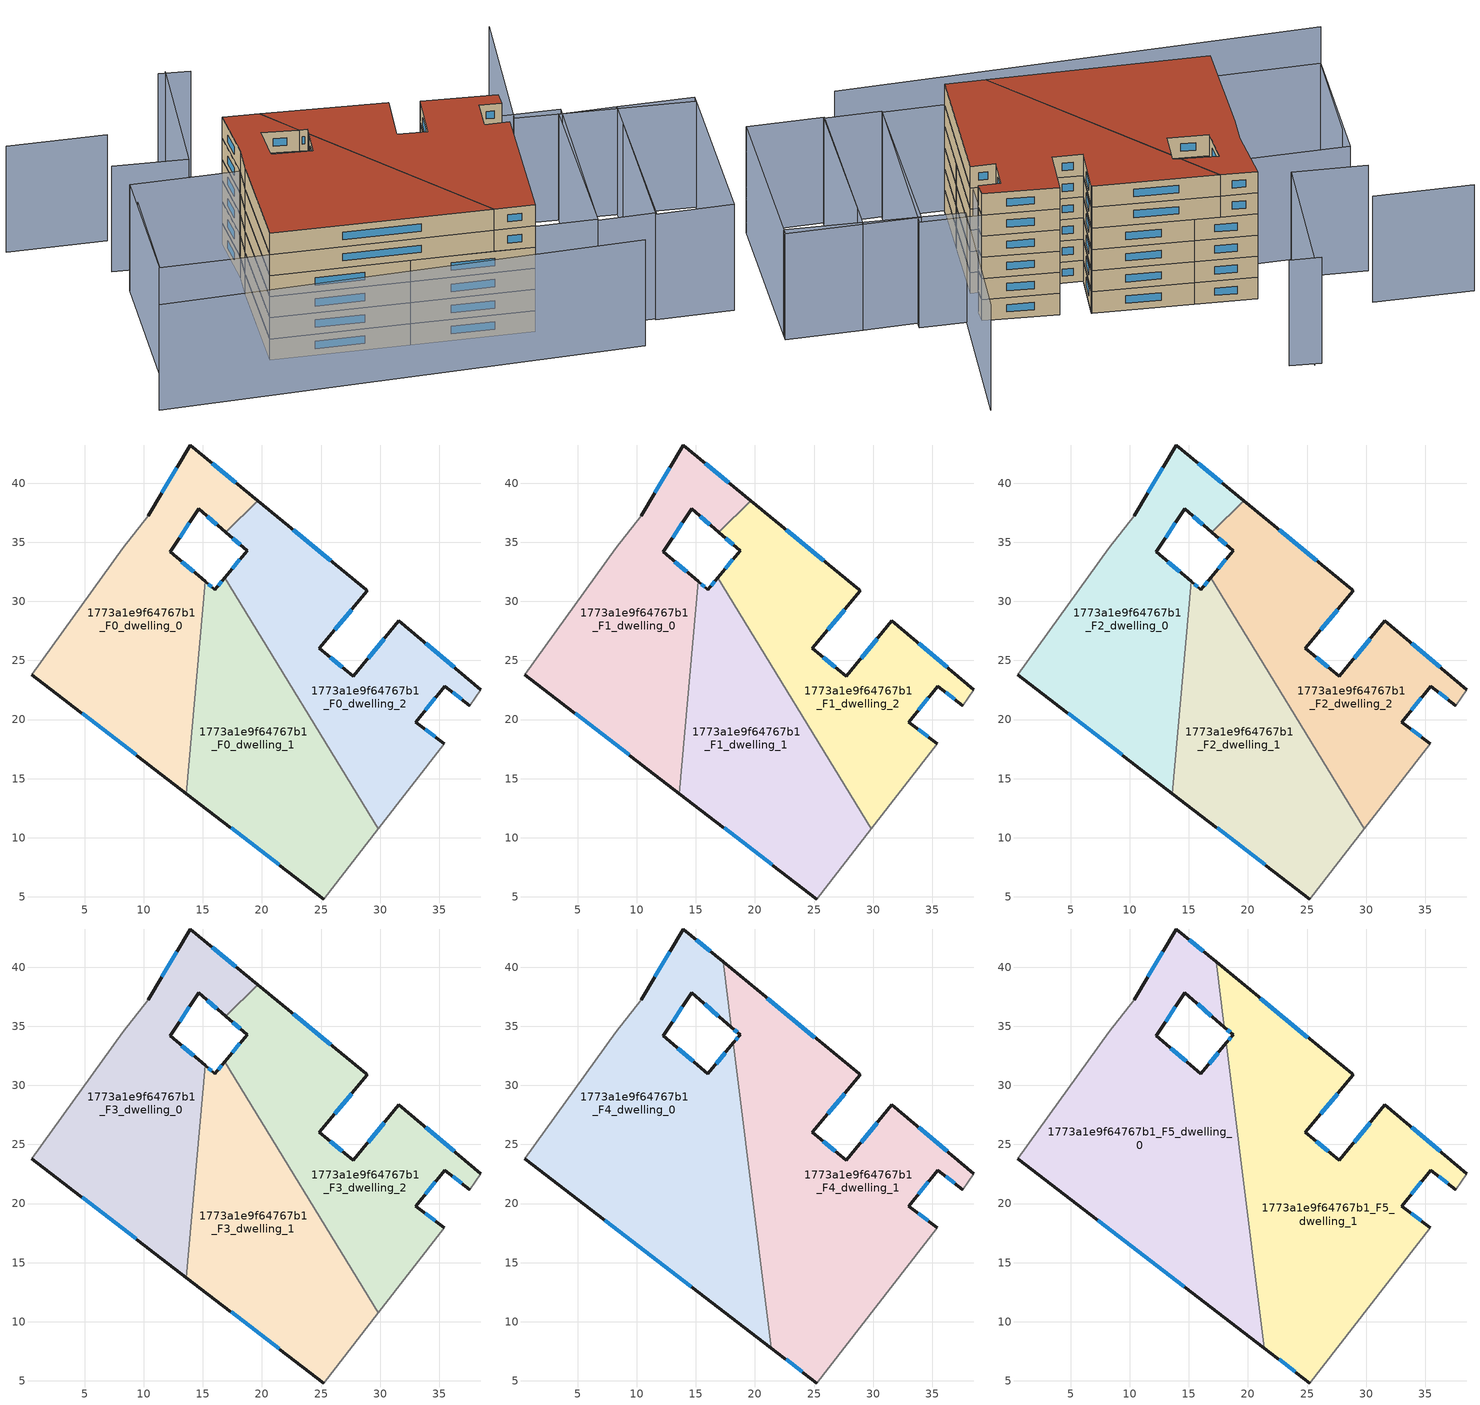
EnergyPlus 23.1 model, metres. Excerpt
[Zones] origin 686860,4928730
1773a1e9f64767b1_F0_dwelling_0
 floor ground (EU_floor_Construction): 19.65,38.52 16.94,35.85 14.64,37.84 12.25,34.18 15.19,31.69 13.62,13.74 0.52,23.79 8.21,34.49 10.38,37.25 13.94,43.23 z0
 wall outside (EU_wall_Construction): 19.65,38.52 13.94,43.23 10.38,37.25 / 15.19,31.69 12.25,34.18 14.64,37.84 16.94,35.85 / 0.52,23.79 13.62,13.74 z0:3
 wall adiabatic (EU_wall_Construction): 10.38,37.25 8.21,34.49 0.52,23.79 z0:3
 wall to 1773a1e9f64767b1_F0_dwelling_2 (EU_wall_Construction): 16.94,35.85 19.65,38.52 z0:3
 wall to 1773a1e9f64767b1_F0_dwelling_1 (EU_wall_Construction): 13.62,13.74 15.19,31.69 z0:3
 window (EU_Window_Construction): 12.78,41.28 11.54,39.19 / 17.79,40.05 15.8,41.7 / 15.39,37.19 16.19,36.49 / 13.03,35.37 13.86,36.65 / 14.23,32.5 13.21,33.37 / 4.78,20.52 9.36,17.01 z0.98:2.02
1773a1e9f64767b1_F0_dwelling_1
 floor ground (EU_floor_Construction): 16.86,32.01 29.85,10.78 25.24,4.82 13.62,13.74 15.19,31.69 16.02,31 z0
 wall outside (EU_wall_Construction): 16.86,32.01 16.02,31 15.19,31.69 / 13.62,13.74 25.24,4.82 z0:3
 wall adiabatic (EU_wall_Construction): 25.24,4.82 29.85,10.78 z0:3
 wall to 1773a1e9f64767b1_F0_dwelling_2 (EU_wall_Construction): 29.85,10.78 16.86,32.01 z0:3
 window (EU_Window_Construction): 15.75,31.22 15.46,31.47 / 16.59,31.68 16.29,31.33 / 17.4,10.84 21.46,7.72 z0.98:2.02
1773a1e9f64767b1_F0_dwelling_2
 floor ground (EU_floor_Construction): 28.9,30.9 24.87,26.02 27.72,23.68 31.59,28.38 38.52,22.52 37.58,21.18 35.46,22.84 33.02,19.79 35.43,17.97 29.85,10.78 16.86,32.01 18.74,34.29 16.94,35.85 19.65,38.52 28.82,30.97 z0
 wall outside (EU_wall_Construction): 38.52,22.52 31.59,28.38 27.72,23.68 24.87,26.02 28.9,30.9 28.82,30.97 19.65,38.52 / 35.43,17.97 33.02,19.79 35.46,22.84 37.58,21.18 / 16.94,35.85 18.74,34.29 16.86,32.01 z0:3
 wall adiabatic (EU_wall_Construction): 37.58,21.18 38.52,22.52 / 29.85,10.78 35.43,17.97 z0:3
 window (EU_Window_Construction): 26.18,27.6 27.59,29.31 / 26.79,24.44 25.79,25.26 / 30.33,26.85 28.98,25.21 / 36.26,24.42 33.84,26.47 / 36.15,22.3 36.89,21.72 / 33.81,20.78 34.66,21.85 / 34.64,18.56 33.8,19.2 / 18.13,33.55 17.47,32.75 / 17.52,35.34 18.15,34.79 / 25.84,33.42 22.63,36.06 z0.98:2.02
1773a1e9f64767b1_F1_dwelling_0
 floor to 1773a1e9f64767b1_F0_dwelling_0 (EU_floor_Construction): 19.65,38.52 16.94,35.85 14.64,37.84 12.25,34.18 15.19,31.69 13.62,13.74 0.52,23.79 8.21,34.49 10.38,37.25 13.94,43.23 z3
 wall outside (EU_wall_Construction): 19.65,38.52 13.94,43.23 10.38,37.25 / 15.19,31.69 12.25,34.18 14.64,37.84 16.94,35.85 / 0.52,23.79 13.62,13.74 z3:6
 wall adiabatic (EU_wall_Construction): 10.38,37.25 8.21,34.49 0.52,23.79 z3:6
 wall to 1773a1e9f64767b1_F1_dwelling_2 (EU_wall_Construction): 16.94,35.85 19.65,38.52 z3:6
 wall to 1773a1e9f64767b1_F1_dwelling_1 (EU_wall_Construction): 13.62,13.74 15.19,31.69 z3:6
 window (EU_Window_Construction): 12.78,41.28 11.54,39.19 / 17.79,40.05 15.8,41.7 / 15.39,37.19 16.19,36.49 / 13.03,35.37 13.86,36.65 / 14.23,32.5 13.21,33.37 / 4.78,20.52 9.36,17.01 z3.98:5.02
1773a1e9f64767b1_F1_dwelling_1
 floor to 1773a1e9f64767b1_F0_dwelling_1 (EU_floor_Construction): 16.86,32.01 29.85,10.78 25.24,4.82 13.62,13.74 15.19,31.69 16.02,31 z3
 wall outside (EU_wall_Construction): 16.86,32.01 16.02,31 15.19,31.69 / 13.62,13.74 25.24,4.82 z3:6
 wall adiabatic (EU_wall_Construction): 25.24,4.82 29.85,10.78 z3:6
 wall to 1773a1e9f64767b1_F1_dwelling_2 (EU_wall_Construction): 29.85,10.78 16.86,32.01 z3:6
 window (EU_Window_Construction): 15.75,31.22 15.46,31.47 / 16.59,31.68 16.29,31.33 / 17.4,10.84 21.46,7.72 z3.98:5.02
1773a1e9f64767b1_F1_dwelling_2
 floor to 1773a1e9f64767b1_F0_dwelling_2 (EU_floor_Construction): 28.9,30.9 24.87,26.02 27.72,23.68 31.59,28.38 38.52,22.52 37.58,21.18 35.46,22.84 33.02,19.79 35.43,17.97 29.85,10.78 16.86,32.01 18.74,34.29 16.94,35.85 19.65,38.52 28.82,30.97 z3
 wall outside (EU_wall_Construction): 38.52,22.52 31.59,28.38 27.72,23.68 24.87,26.02 28.9,30.9 28.82,30.97 19.65,38.52 / 35.43,17.97 33.02,19.79 35.46,22.84 37.58,21.18 / 16.94,35.85 18.74,34.29 16.86,32.01 z3:6
 wall adiabatic (EU_wall_Construction): 37.58,21.18 38.52,22.52 / 29.85,10.78 35.43,17.97 z3:6
 window (EU_Window_Construction): 26.18,27.6 27.59,29.31 / 26.79,24.44 25.79,25.26 / 30.33,26.85 28.98,25.21 / 36.26,24.42 33.84,26.47 / 36.15,22.3 36.89,21.72 / 33.81,20.78 34.66,21.85 / 34.64,18.56 33.8,19.2 / 18.13,33.55 17.47,32.75 / 17.52,35.34 18.15,34.79 / 25.84,33.42 22.63,36.06 z3.98:5.02
1773a1e9f64767b1_F2_dwelling_0
 floor to 1773a1e9f64767b1_F1_dwelling_0 (EU_floor_Construction): 19.65,38.52 16.94,35.85 14.64,37.84 12.25,34.18 15.19,31.69 13.62,13.74 0.52,23.79 8.21,34.49 10.38,37.25 13.94,43.23 z6
 wall outside (EU_wall_Construction): 19.65,38.52 13.94,43.23 10.38,37.25 / 15.19,31.69 12.25,34.18 14.64,37.84 16.94,35.85 / 0.52,23.79 13.62,13.74 z6:9
 wall adiabatic (EU_wall_Construction): 10.38,37.25 8.21,34.49 0.52,23.79 z6:9
 wall to 1773a1e9f64767b1_F2_dwelling_2 (EU_wall_Construction): 16.94,35.85 19.65,38.52 z6:9
 wall to 1773a1e9f64767b1_F2_dwelling_1 (EU_wall_Construction): 13.62,13.74 15.19,31.69 z6:9
 window (EU_Window_Construction): 12.78,41.28 11.54,39.19 / 17.79,40.05 15.8,41.7 / 15.39,37.19 16.19,36.49 / 13.03,35.37 13.86,36.65 / 14.23,32.5 13.21,33.37 / 4.78,20.52 9.36,17.01 z6.98:8.02
1773a1e9f64767b1_F2_dwelling_1
 floor to 1773a1e9f64767b1_F1_dwelling_1 (EU_floor_Construction): 16.86,32.01 29.85,10.78 25.24,4.82 13.62,13.74 15.19,31.69 16.02,31 z6
 wall outside (EU_wall_Construction): 16.86,32.01 16.02,31 15.19,31.69 / 13.62,13.74 25.24,4.82 z6:9
 wall adiabatic (EU_wall_Construction): 25.24,4.82 29.85,10.78 z6:9
 wall to 1773a1e9f64767b1_F2_dwelling_2 (EU_wall_Construction): 29.85,10.78 16.86,32.01 z6:9
 window (EU_Window_Construction): 15.75,31.22 15.46,31.47 / 16.59,31.68 16.29,31.33 / 17.4,10.84 21.46,7.72 z6.98:8.02
1773a1e9f64767b1_F2_dwelling_2
 floor to 1773a1e9f64767b1_F1_dwelling_2 (EU_floor_Construction): 28.9,30.9 24.87,26.02 27.72,23.68 31.59,28.38 38.52,22.52 37.58,21.18 35.46,22.84 33.02,19.79 35.43,17.97 29.85,10.78 16.86,32.01 18.74,34.29 16.94,35.85 19.65,38.52 28.82,30.97 z6
 wall outside (EU_wall_Construction): 38.52,22.52 31.59,28.38 27.72,23.68 24.87,26.02 28.9,30.9 28.82,30.97 19.65,38.52 / 35.43,17.97 33.02,19.79 35.46,22.84 37.58,21.18 / 16.94,35.85 18.74,34.29 16.86,32.01 z6:9
 wall adiabatic (EU_wall_Construction): 37.58,21.18 38.52,22.52 / 29.85,10.78 35.43,17.97 z6:9
 window (EU_Window_Construction): 26.18,27.6 27.59,29.31 / 26.79,24.44 25.79,25.26 / 30.33,26.85 28.98,25.21 / 36.26,24.42 33.84,26.47 / 36.15,22.3 36.89,21.72 / 33.81,20.78 34.66,21.85 / 34.64,18.56 33.8,19.2 / 18.13,33.55 17.47,32.75 / 17.52,35.34 18.15,34.79 / 25.84,33.42 22.63,36.06 z6.98:8.02
1773a1e9f64767b1_F3_dwelling_0
 floor to 1773a1e9f64767b1_F2_dwelling_0 (EU_floor_Construction): 19.65,38.52 16.94,35.85 14.64,37.84 12.25,34.18 15.19,31.69 13.62,13.74 0.52,23.79 8.21,34.49 10.38,37.25 13.94,43.23 z9
 wall outside (EU_wall_Construction): 19.65,38.52 13.94,43.23 10.38,37.25 / 15.19,31.69 12.25,34.18 14.64,37.84 16.94,35.85 / 0.52,23.79 13.62,13.74 z9:12
 wall adiabatic (EU_wall_Construction): 10.38,37.25 8.21,34.49 0.52,23.79 z9:12
 wall to 1773a1e9f64767b1_F3_dwelling_2 (EU_wall_Construction): 16.94,35.85 19.65,38.52 z9:12
 wall to 1773a1e9f64767b1_F3_dwelling_1 (EU_wall_Construction): 13.62,13.74 15.19,31.69 z9:12
 window (EU_Window_Construction): 12.78,41.28 11.54,39.19 / 17.79,40.05 15.8,41.7 / 15.39,37.19 16.19,36.49 / 13.03,35.37 13.86,36.65 / 14.23,32.5 13.21,33.37 / 4.78,20.52 9.36,17.01 z9.98:11.02
1773a1e9f64767b1_F3_dwelling_1
 floor to 1773a1e9f64767b1_F2_dwelling_1 (EU_floor_Construction): 16.86,32.01 29.85,10.78 25.24,4.82 13.62,13.74 15.19,31.69 16.02,31 z9
 wall outside (EU_wall_Construction): 16.86,32.01 16.02,31 15.19,31.69 / 13.62,13.74 25.24,4.82 z9:12
 wall adiabatic (EU_wall_Construction): 25.24,4.82 29.85,10.78 z9:12
 wall to 1773a1e9f64767b1_F3_dwelling_2 (EU_wall_Construction): 29.85,10.78 16.86,32.01 z9:12
 window (EU_Window_Construction): 15.75,31.22 15.46,31.47 / 16.59,31.68 16.29,31.33 / 17.4,10.84 21.46,7.72 z9.98:11.02
1773a1e9f64767b1_F3_dwelling_2
 floor to 1773a1e9f64767b1_F2_dwelling_2 (EU_floor_Construction): 28.9,30.9 24.87,26.02 27.72,23.68 31.59,28.38 38.52,22.52 37.58,21.18 35.46,22.84 33.02,19.79 35.43,17.97 29.85,10.78 16.86,32.01 18.74,34.29 16.94,35.85 19.65,38.52 28.82,30.97 z9
 wall outside (EU_wall_Construction): 38.52,22.52 31.59,28.38 27.72,23.68 24.87,26.02 28.9,30.9 28.82,30.97 19.65,38.52 / 35.43,17.97 33.02,19.79 35.46,22.84 37.58,21.18 / 16.94,35.85 18.74,34.29 16.86,32.01 z9:12
 wall adiabatic (EU_wall_Construction): 37.58,21.18 38.52,22.52 / 29.85,10.78 35.43,17.97 z9:12
 window (EU_Window_Construction): 26.18,27.6 27.59,29.31 / 26.79,24.44 25.79,25.26 / 30.33,26.85 28.98,25.21 / 36.26,24.42 33.84,26.47 / 36.15,22.3 36.89,21.72 / 33.81,20.78 34.66,21.85 / 34.64,18.56 33.8,19.2 / 18.13,33.55 17.47,32.75 / 17.52,35.34 18.15,34.79 / 25.84,33.42 22.63,36.06 z9.98:11.02
1773a1e9f64767b1_F4_dwelling_0
 floor to 1773a1e9f64767b1_F3_dwelling_0 (EU_floor_Construction): 17.32,40.44 17.79,36.69 16.94,35.85 14.64,37.84 12.25,34.18 15.19,31.69 13.62,13.74 0.52,23.79 8.21,34.49 10.38,37.25 13.94,43.23 z12
 floor to 1773a1e9f64767b1_F3_dwelling_2 (EU_floor_Construction): 17.79,36.69 18.01,34.92 16.94,35.85 z12; 18.17,33.6 18.76,28.91 16.86,32.01 z12
 floor to 1773a1e9f64767b1_F3_dwelling_1 (EU_floor_Construction): 18.76,28.91 21.39,7.77 13.62,13.74 15.19,31.69 16.02,31 16.86,32.01 z12
 wall outside (EU_wall_Construction): 17.32,40.44 13.94,43.23 10.38,37.25 / 18.17,33.61 16.02,31 12.25,34.18 14.64,37.84 18.01,34.92 / 0.52,23.79 21.39,7.77 z12:15
 wall adiabatic (EU_wall_Construction): 10.38,37.25 8.21,34.49 0.52,23.79 z12:15
 wall to 1773a1e9f64767b1_F4_dwelling_1 (EU_wall_Construction): 21.39,7.77 18.17,33.61 / 18.01,34.92 17.32,40.44 z12:15
 window (EU_Window_Construction): 12.78,41.28 11.54,39.19 / 16.22,41.35 15.04,42.32 / 15.73,36.89 16.91,35.87 / 13.03,35.37 13.86,36.65 / 14.79,32.03 13.47,33.14 / 17.47,32.76 16.72,31.85 / 7.31,18.58 14.6,12.98 z12.98:14.02
1773a1e9f64767b1_F4_dwelling_1
 floor to 1773a1e9f64767b1_F3_dwelling_0 (EU_floor_Construction): 19.65,38.52 17.79,36.69 17.32,40.44 z12
 floor to 1773a1e9f64767b1_F3_dwelling_2 (EU_floor_Construction): 19.65,38.52 18.01,34.92 17.79,36.69 z12; 28.9,30.9 24.87,26.02 27.72,23.68 31.59,28.38 38.52,22.52 37.58,21.18 35.46,22.84 33.02,19.79 35.43,17.97 29.85,10.78 18.76,28.91 18.17,33.6 18.74,34.29 18.01,34.92 19.65,38.52 28.82,30.97 z12
 floor to 1773a1e9f64767b1_F3_dwelling_1 (EU_floor_Construction): 18.76,28.91 29.85,10.78 25.24,4.82 21.39,7.77 z12
 wall outside (EU_wall_Construction): 18.01,34.92 18.74,34.29 18.17,33.61 / 38.52,22.52 31.59,28.38 27.72,23.68 24.87,26.02 28.9,30.9 28.82,30.97 17.32,40.44 / 35.43,17.97 33.02,19.79 35.46,22.84 37.58,21.18 / 21.39,7.77 25.24,4.82 z12:15
 wall adiabatic (EU_wall_Construction): 37.58,21.18 38.52,22.52 / 25.24,4.82 35.43,17.97 z12:15
 window (EU_Window_Construction): 18.25,34.71 18.5,34.49 / 25.08,34.05 21.06,37.36 / 26.18,27.6 27.59,29.31 / 26.79,24.44 25.79,25.26 / 30.33,26.85 28.98,25.21 / 36.26,24.42 33.84,26.47 / 36.15,22.3 36.89,21.72 / 33.81,20.78 34.66,21.85 / 34.64,18.56 33.8,19.2 / 22.64,6.81 23.99,5.78 / 18.55,34.07 18.36,33.83 z12.98:14.02
1773a1e9f64767b1_F5_dwelling_0
 floor to 1773a1e9f64767b1_F4_dwelling_0 (EU_floor_Construction): 17.32,40.44 18.01,34.92 14.64,37.84 12.25,34.18 16.02,31 18.17,33.61 21.39,7.77 0.52,23.79 8.21,34.49 10.38,37.25 13.94,43.23 z15
 wall outside (EU_wall_Construction): 17.32,40.44 13.94,43.23 10.38,37.25 / 18.17,33.61 16.02,31 12.25,34.18 14.64,37.84 18.01,34.92 / 0.52,23.79 21.39,7.77 z15:18
 wall adiabatic (EU_wall_Construction): 10.38,37.25 8.21,34.49 0.52,23.79 z15:18
 wall to 1773a1e9f64767b1_F5_dwelling_1 (EU_wall_Construction): 21.39,7.77 18.17,33.61 / 18.01,34.92 17.32,40.44 z15:18
 window (EU_Window_Construction): 12.78,41.28 11.54,39.19 / 16.22,41.35 15.04,42.32 / 15.73,36.89 16.91,35.87 / 13.03,35.37 13.86,36.65 / 14.79,32.03 13.47,33.14 / 17.47,32.76 16.72,31.85 / 7.31,18.58 14.6,12.98 z15.98:17.02
 roof outside (EU_roof_Construction): 21.39,7.77 18.17,33.61 16.02,31 12.25,34.18 14.64,37.84 18.01,34.92 17.32,40.44 13.94,43.23 10.38,37.25 8.21,34.49 0.52,23.79 z18
1773a1e9f64767b1_F5_dwelling_1
 floor to 1773a1e9f64767b1_F4_dwelling_1 (EU_floor_Construction): 28.9,30.9 24.87,26.02 27.72,23.68 31.59,28.38 38.52,22.52 37.58,21.18 35.46,22.84 33.02,19.79 35.43,17.97 25.24,4.82 21.39,7.77 18.17,33.61 18.74,34.29 18.01,34.92 17.32,40.44 28.82,30.97 z15
 wall outside (EU_wall_Construction): 18.01,34.92 18.74,34.29 18.17,33.61 / 38.52,22.52 31.59,28.38 27.72,23.68 24.87,26.02 28.9,30.9 28.82,30.97 17.32,40.44 / 35.43,17.97 33.02,19.79 35.46,22.84 37.58,21.18 / 21.39,7.77 25.24,4.82 z15:18
 wall adiabatic (EU_wall_Construction): 37.58,21.18 38.52,22.52 / 25.24,4.82 35.43,17.97 z15:18
 window (EU_Window_Construction): 18.25,34.71 18.5,34.49 / 25.08,34.05 21.06,37.36 / 26.18,27.6 27.59,29.31 / 26.79,24.44 25.79,25.26 / 30.33,26.85 28.98,25.21 / 36.26,24.42 33.84,26.47 / 36.15,22.3 36.89,21.72 / 33.81,20.78 34.66,21.85 / 34.64,18.56 33.8,19.2 / 22.64,6.81 23.99,5.78 / 18.55,34.07 18.36,33.83 z15.98:17.02
 roof outside (EU_roof_Construction): 25.24,4.82 35.43,17.97 33.02,19.79 35.46,22.84 37.58,21.18 38.52,22.52 31.59,28.38 27.72,23.68 24.87,26.02 28.9,30.9 28.82,30.97 17.32,40.44 18.01,34.92 18.74,34.29 18.17,33.61 21.39,7.77 z18
shading: -1.93,42.01 -9.72,31.65 / 19.35,56.96 8.3,43.35 / 8.3,43.35 1.35,49 / 21.39,54.85 18.53,57.25 / 5.58,53.52 -3.91,60.68 / -15.34,26.6 31.63,-6.42 / 55.94,7.55 39.42,20.88 / 39.42,20.88 50.96,35.17 / 10.44,37.33 0.52,23.79 / 0.52,23.79 -9.95,31.45 / -9.95,31.45 -0.03,45 / -0.03,45 10.44,37.33 / 56.45,8.19 43.71,-9.34 / 43.71,-9.34 36.26,-3.93 / 36.26,-3.93 49.01,13.6 / 49.01,13.6 56.45,8.19 / 30.93,0.2 43.48,17.61 / 43.48,17.61 49.01,13.62 / 49.01,13.62 36.46,-3.78 / 36.46,-3.78 30.93,0.2 / 25.19,4.76 38.52,22.52 / 38.52,22.52 44.37,18.13 / 44.37,18.13 31.05,0.37 / 31.05,0.37 25.19,4.76 z0:15
[Building]
EU S2 Campaign: North Axis=0; Terrain=City; Solar Distribution=FullExterior
[Site:Location]
Bologna: Latitude=44.5; Longitude=11.25; Time Zone=1; Elevation=37
[SizingPeriod:WeatherFileDays]
AnnualSizingPeriod: Begin Month=1; Begin Day of Month=1; End Month=12; End Day of Month=31; Day of Week for Start Day=Monday; Use Weather File Daylight Saving Period=No; Use Weather File Rain and Snow Indicators=No
[MATERIAL]
EU_InternalMass_Material: Roughness=MediumRough; Thickness=0.1; Conductivity=1; Density=1800; Specific Heat=900; Thermal Absorptance=0.9; Solar Absorptance=0.7; Visible Absorptance=0.7
[MATERIAL:NOMASS] Roughness=MediumRough; Thermal Absorptance=0.9; Solar Absorptance=0.7; Visible Absorptance=0.7
Name | Thermal Resistance
EU_wall_NoMass | 0.905828
EU_roof_NoMass | 0.37593
EU_floor_NoMass | 0.67114
[WINDOWMATERIAL:SIMPLEGLAZINGSYSTEM]
EU_Window_SimpleGlazing: UFactor=4.52486; Solar Heat Gain Coefficient=0.85; Visible Transmittance=0.85
[CONSTRUCTION]
EU_wall_Construction: EU_wall_NoMass
EU_roof_Construction: EU_roof_NoMass
EU_floor_Construction: EU_floor_NoMass
EU_InternalMass_Construction: EU_InternalMass_Material
EU_Window_Construction: EU_Window_SimpleGlazing
[ZONE] Type=1; Multiplier=1; Ceiling Height=autocalculate; Floor Area=autocalculate; Part of Total Floor Area=Yes
Name | Volume
1773a1e9f64767b1_F0_dwelling_0 | 667.204
1773a1e9f64767b1_F1_dwelling_0; 1773a1e9f64767b1_F2_dwelling_0; 1773a1e9f64767b1_F3_dwelling_0; 1773a1e9f64767b1_F0_dwelling_1; 1773a1e9f64767b1_F1_dwelling_1; 1773a1e9f64767b1_F2_dwelling_1; 1773a1e9f64767b1_F3_dwelling_1 | 667.206
1773a1e9f64767b1_F4_dwelling_0 | 1000.81
1773a1e9f64767b1_F5_dwelling_0 | 1000.82
1773a1e9f64767b1_F4_dwelling_1 | 1000.77
1773a1e9f64767b1_F5_dwelling_1 | 1000.78
1773a1e9f64767b1_F0_dwelling_2; 1773a1e9f64767b1_F1_dwelling_2; 1773a1e9f64767b1_F2_dwelling_2; 1773a1e9f64767b1_F3_dwelling_2 | 667.178
[INTERNALMASS] Construction=EU_InternalMass_Construction
Name | Zone or ZoneList | Surface Area
1773a1e9f64767b1_F0_dwelling_0_EU_InternalMass | 1773a1e9f64767b1_F0_dwelling_0 | 222.402
1773a1e9f64767b1_F0_dwelling_1_EU_InternalMass | 1773a1e9f64767b1_F0_dwelling_1 | 222.402
1773a1e9f64767b1_F0_dwelling_2_EU_InternalMass | 1773a1e9f64767b1_F0_dwelling_2 | 222.393
1773a1e9f64767b1_F1_dwelling_0_EU_InternalMass | 1773a1e9f64767b1_F1_dwelling_0 | 222.402
1773a1e9f64767b1_F1_dwelling_1_EU_InternalMass | 1773a1e9f64767b1_F1_dwelling_1 | 222.402
1773a1e9f64767b1_F1_dwelling_2_EU_InternalMass | 1773a1e9f64767b1_F1_dwelling_2 | 222.393
1773a1e9f64767b1_F2_dwelling_0_EU_InternalMass | 1773a1e9f64767b1_F2_dwelling_0 | 222.402
1773a1e9f64767b1_F2_dwelling_1_EU_InternalMass | 1773a1e9f64767b1_F2_dwelling_1 | 222.402
1773a1e9f64767b1_F2_dwelling_2_EU_InternalMass | 1773a1e9f64767b1_F2_dwelling_2 | 222.393
1773a1e9f64767b1_F3_dwelling_0_EU_InternalMass | 1773a1e9f64767b1_F3_dwelling_0 | 222.402
1773a1e9f64767b1_F3_dwelling_1_EU_InternalMass | 1773a1e9f64767b1_F3_dwelling_1 | 222.402
1773a1e9f64767b1_F3_dwelling_2_EU_InternalMass | 1773a1e9f64767b1_F3_dwelling_2 | 222.393
1773a1e9f64767b1_F4_dwelling_0_EU_InternalMass | 1773a1e9f64767b1_F4_dwelling_0 | 333.607
1773a1e9f64767b1_F4_dwelling_1_EU_InternalMass | 1773a1e9f64767b1_F4_dwelling_1 | 333.594
1773a1e9f64767b1_F5_dwelling_0_EU_InternalMass | 1773a1e9f64767b1_F5_dwelling_0 | 333.607
1773a1e9f64767b1_F5_dwelling_1_EU_InternalMass | 1773a1e9f64767b1_F5_dwelling_1 | 333.594
[OTHEREQUIPMENT] Fuel Type=Electricity; Design Level Calculation Method=Watts/Area; Power per Zone Floor Area=1; Fraction Latent=0; Fraction Radiant=0; Fraction Lost=0; Carbon Dioxide Generation Rate=0; EndUse Subcategory=EU_Step8_InternalGains
Name | Zone or ZoneList or Space or SpaceList | Schedule
EU_Step8_InternalGain_1773a1e9f64767b1_F0_dwelling_0_f000 | 1773a1e9f64767b1_F0_dwelling_0 | EU_Step8_GainSchedule_1773a1e9f64767b1_F0_dwelling_0_f000
EU_Step8_InternalGain_1773a1e9f64767b1_F0_dwelling_1_f000 | 1773a1e9f64767b1_F0_dwelling_1 | EU_Step8_GainSchedule_1773a1e9f64767b1_F0_dwelling_1_f000
EU_Step8_InternalGain_1773a1e9f64767b1_F0_dwelling_2_f000 | 1773a1e9f64767b1_F0_dwelling_2 | EU_Step8_GainSchedule_1773a1e9f64767b1_F0_dwelling_2_f000
EU_Step8_InternalGain_1773a1e9f64767b1_F1_dwelling_0_f000 | 1773a1e9f64767b1_F1_dwelling_0 | EU_Step8_GainSchedule_1773a1e9f64767b1_F1_dwelling_0_f000
EU_Step8_InternalGain_1773a1e9f64767b1_F1_dwelling_1_f000 | 1773a1e9f64767b1_F1_dwelling_1 | EU_Step8_GainSchedule_1773a1e9f64767b1_F1_dwelling_1_f000
EU_Step8_InternalGain_1773a1e9f64767b1_F1_dwelling_2_f000 | 1773a1e9f64767b1_F1_dwelling_2 | EU_Step8_GainSchedule_1773a1e9f64767b1_F1_dwelling_2_f000
EU_Step8_InternalGain_1773a1e9f64767b1_F2_dwelling_0_f000 | 1773a1e9f64767b1_F2_dwelling_0 | EU_Step8_GainSchedule_1773a1e9f64767b1_F2_dwelling_0_f000
EU_Step8_InternalGain_1773a1e9f64767b1_F2_dwelling_1_f000 | 1773a1e9f64767b1_F2_dwelling_1 | EU_Step8_GainSchedule_1773a1e9f64767b1_F2_dwelling_1_f000
EU_Step8_InternalGain_1773a1e9f64767b1_F2_dwelling_2_f000 | 1773a1e9f64767b1_F2_dwelling_2 | EU_Step8_GainSchedule_1773a1e9f64767b1_F2_dwelling_2_f000
EU_Step8_InternalGain_1773a1e9f64767b1_F3_dwelling_0_f000 | 1773a1e9f64767b1_F3_dwelling_0 | EU_Step8_GainSchedule_1773a1e9f64767b1_F3_dwelling_0_f000
EU_Step8_InternalGain_1773a1e9f64767b1_F3_dwelling_1_f000 | 1773a1e9f64767b1_F3_dwelling_1 | EU_Step8_GainSchedule_1773a1e9f64767b1_F3_dwelling_1_f000
EU_Step8_InternalGain_1773a1e9f64767b1_F3_dwelling_2_f000 | 1773a1e9f64767b1_F3_dwelling_2 | EU_Step8_GainSchedule_1773a1e9f64767b1_F3_dwelling_2_f000
EU_Step8_InternalGain_1773a1e9f64767b1_F4_dwelling_0_f000 | 1773a1e9f64767b1_F4_dwelling_0 | EU_Step8_GainSchedule_1773a1e9f64767b1_F4_dwelling_0_f000
EU_Step8_InternalGain_1773a1e9f64767b1_F4_dwelling_1_f000 | 1773a1e9f64767b1_F4_dwelling_1 | EU_Step8_GainSchedule_1773a1e9f64767b1_F4_dwelling_1_f000
EU_Step8_InternalGain_1773a1e9f64767b1_F5_dwelling_0_f000 | 1773a1e9f64767b1_F5_dwelling_0 | EU_Step8_GainSchedule_1773a1e9f64767b1_F5_dwelling_0_f000
EU_Step8_InternalGain_1773a1e9f64767b1_F5_dwelling_1_f000 | 1773a1e9f64767b1_F5_dwelling_1 | EU_Step8_GainSchedule_1773a1e9f64767b1_F5_dwelling_1_f000
[ZONEVENTILATION:DESIGNFLOWRATE] Schedule=EU_AlwaysOn; Design Flow Rate Calculation Method=AirChanges/Hour; Air Changes per Hour=0.73129; Ventilation Type=Natural; Fan Pressure Rise=0; Fan Total Efficiency=1; Constant Term Coefficient=1; Temperature Term Coefficient=0; Velocity Term Coefficient=0; Velocity Squared Term Coefficient=0; Minimum Indoor Temperature=-100; Maximum Indoor Temperature=100; Delta Temperature=-100; Minimum Outdoor Temperature=-100; Maximum Outdoor Temperature=100; Maximum Wind Speed=40
Name | Zone or ZoneList or Space or SpaceList
EU_ConstantAir_1773a1e9f64767b1_F0_dwelling_0 | 1773a1e9f64767b1_F0_dwelling_0
EU_ConstantAir_1773a1e9f64767b1_F0_dwelling_1 | 1773a1e9f64767b1_F0_dwelling_1
EU_ConstantAir_1773a1e9f64767b1_F0_dwelling_2 | 1773a1e9f64767b1_F0_dwelling_2
EU_ConstantAir_1773a1e9f64767b1_F1_dwelling_0 | 1773a1e9f64767b1_F1_dwelling_0
EU_ConstantAir_1773a1e9f64767b1_F1_dwelling_1 | 1773a1e9f64767b1_F1_dwelling_1
EU_ConstantAir_1773a1e9f64767b1_F1_dwelling_2 | 1773a1e9f64767b1_F1_dwelling_2
EU_ConstantAir_1773a1e9f64767b1_F2_dwelling_0 | 1773a1e9f64767b1_F2_dwelling_0
EU_ConstantAir_1773a1e9f64767b1_F2_dwelling_1 | 1773a1e9f64767b1_F2_dwelling_1
EU_ConstantAir_1773a1e9f64767b1_F2_dwelling_2 | 1773a1e9f64767b1_F2_dwelling_2
EU_ConstantAir_1773a1e9f64767b1_F3_dwelling_0 | 1773a1e9f64767b1_F3_dwelling_0
EU_ConstantAir_1773a1e9f64767b1_F3_dwelling_1 | 1773a1e9f64767b1_F3_dwelling_1
EU_ConstantAir_1773a1e9f64767b1_F3_dwelling_2 | 1773a1e9f64767b1_F3_dwelling_2
EU_ConstantAir_1773a1e9f64767b1_F4_dwelling_0 | 1773a1e9f64767b1_F4_dwelling_0
EU_ConstantAir_1773a1e9f64767b1_F4_dwelling_1 | 1773a1e9f64767b1_F4_dwelling_1
EU_ConstantAir_1773a1e9f64767b1_F5_dwelling_0 | 1773a1e9f64767b1_F5_dwelling_0
EU_ConstantAir_1773a1e9f64767b1_F5_dwelling_1 | 1773a1e9f64767b1_F5_dwelling_1
[HVACTEMPLATE:THERMOSTAT] Constant Heating Setpoint=20; Constant Cooling Setpoint=50
EU_HeatOnly_1773a1e9f64767b1_F0_dwelling_0; EU_HeatOnly_1773a1e9f64767b1_F0_dwelling_1; EU_HeatOnly_1773a1e9f64767b1_F0_dwelling_2; EU_HeatOnly_1773a1e9f64767b1_F1_dwelling_0; EU_HeatOnly_1773a1e9f64767b1_F1_dwelling_1; EU_HeatOnly_1773a1e9f64767b1_F1_dwelling_2; EU_HeatOnly_1773a1e9f64767b1_F2_dwelling_0; EU_HeatOnly_1773a1e9f64767b1_F2_dwelling_1; EU_HeatOnly_1773a1e9f64767b1_F2_dwelling_2; EU_HeatOnly_1773a1e9f64767b1_F3_dwelling_0; EU_HeatOnly_1773a1e9f64767b1_F3_dwelling_1; EU_HeatOnly_1773a1e9f64767b1_F3_dwelling_2; EU_HeatOnly_1773a1e9f64767b1_F4_dwelling_0; EU_HeatOnly_1773a1e9f64767b1_F4_dwelling_1; EU_HeatOnly_1773a1e9f64767b1_F5_dwelling_0; EU_HeatOnly_1773a1e9f64767b1_F5_dwelling_1
[HVACTEMPLATE:ZONE:IDEALLOADSAIRSYSTEM] System Availability Schedule=EU_AlwaysOn; Maximum Heating Supply Air Temperature=50; Minimum Cooling Supply Air Temperature=13; Maximum Heating Supply Air Humidity Ratio=0.0156; Minimum Cooling Supply Air Humidity Ratio=0.0077; Heating Limit=NoLimit; Cooling Limit=NoLimit; Heating Availability Schedule=EU_AlwaysOn; Cooling Availability Schedule=EU_CoolingOff; Dehumidification Control Type=ConstantSensibleHeatRatio; Cooling Sensible Heat Ratio=0.7; Dehumidification Setpoint=60; Humidification Control Type=None; Humidification Setpoint=30; Outdoor Air Method=None; Outdoor Air Flow Rate per Person=0.00944; Outdoor Air Flow Rate per Zone Floor Area=0; Outdoor Air Flow Rate per Zone=0; Demand Controlled Ventilation Type=None; Outdoor Air Economizer Type=NoEconomizer; Heat Recovery Type=None; Sensible Heat Recovery Effectiveness=0.7; Latent Heat Recovery Effectiveness=0.65
Name | Template Thermostat
1773a1e9f64767b1_F0_dwelling_0 | EU_HeatOnly_1773a1e9f64767b1_F0_dwelling_0
1773a1e9f64767b1_F0_dwelling_1 | EU_HeatOnly_1773a1e9f64767b1_F0_dwelling_1
1773a1e9f64767b1_F0_dwelling_2 | EU_HeatOnly_1773a1e9f64767b1_F0_dwelling_2
1773a1e9f64767b1_F1_dwelling_0 | EU_HeatOnly_1773a1e9f64767b1_F1_dwelling_0
1773a1e9f64767b1_F1_dwelling_1 | EU_HeatOnly_1773a1e9f64767b1_F1_dwelling_1
1773a1e9f64767b1_F1_dwelling_2 | EU_HeatOnly_1773a1e9f64767b1_F1_dwelling_2
1773a1e9f64767b1_F2_dwelling_0 | EU_HeatOnly_1773a1e9f64767b1_F2_dwelling_0
1773a1e9f64767b1_F2_dwelling_1 | EU_HeatOnly_1773a1e9f64767b1_F2_dwelling_1
1773a1e9f64767b1_F2_dwelling_2 | EU_HeatOnly_1773a1e9f64767b1_F2_dwelling_2
1773a1e9f64767b1_F3_dwelling_0 | EU_HeatOnly_1773a1e9f64767b1_F3_dwelling_0
1773a1e9f64767b1_F3_dwelling_1 | EU_HeatOnly_1773a1e9f64767b1_F3_dwelling_1
1773a1e9f64767b1_F3_dwelling_2 | EU_HeatOnly_1773a1e9f64767b1_F3_dwelling_2
1773a1e9f64767b1_F4_dwelling_0 | EU_HeatOnly_1773a1e9f64767b1_F4_dwelling_0
1773a1e9f64767b1_F4_dwelling_1 | EU_HeatOnly_1773a1e9f64767b1_F4_dwelling_1
1773a1e9f64767b1_F5_dwelling_0 | EU_HeatOnly_1773a1e9f64767b1_F5_dwelling_0
1773a1e9f64767b1_F5_dwelling_1 | EU_HeatOnly_1773a1e9f64767b1_F5_dwelling_1
[SIZING:ZONE] Zone Cooling Design Supply Air Temperature Input Method=SupplyAirTemperature; Zone Cooling Design Supply Air Temperature=13; Zone Heating Design Supply Air Temperature Input Method=SupplyAirTemperature; Zone Heating Design Supply Air Temperature=50; Zone Cooling Design Supply Air Humidity Ratio=0.008; Zone Heating Design Supply Air Humidity Ratio=0.008; Cooling Design Air Flow Method=DesignDay; Cooling Design Air Flow Rate=0; Cooling Minimum Air Flow per Zone Floor Area=0.000762; Cooling Minimum Air Flow=0; Cooling Minimum Air Flow Fraction=0.2; Heating Design Air Flow Method=DesignDay; Heating Design Air Flow Rate=0; Heating Maximum Air Flow per Zone Floor Area=0.002032; Heating Maximum Air Flow=0.141576; Heating Maximum Air Flow Fraction=0.3; Account for Dedicated Outdoor Air System=No; Dedicated Outdoor Air System Control Strategy=NeutralSupplyAir; Dedicated Outdoor Air Low Setpoint Temperature for Design=autosize; Dedicated Outdoor Air High Setpoint Temperature for Design=autosize; Zone Load Sizing Method=Sensible Load Only No Latent Load; Zone Latent Cooling Design Supply Air Humidity Ratio Input Method=HumidityRatioDifference; Zone Cooling Design Supply Air Humidity Ratio Difference=0.005; Zone Latent Heating Design Supply Air Humidity Ratio Input Method=HumidityRatioDifference; Zone Humidification Design Supply Air Humidity Ratio Difference=0.005
1773a1e9f64767b1_F0_dwelling_0; 1773a1e9f64767b1_F0_dwelling_1; 1773a1e9f64767b1_F0_dwelling_2; 1773a1e9f64767b1_F1_dwelling_0; 1773a1e9f64767b1_F1_dwelling_1; 1773a1e9f64767b1_F1_dwelling_2; 1773a1e9f64767b1_F2_dwelling_0; 1773a1e9f64767b1_F2_dwelling_1; 1773a1e9f64767b1_F2_dwelling_2; 1773a1e9f64767b1_F3_dwelling_0; 1773a1e9f64767b1_F3_dwelling_1; 1773a1e9f64767b1_F3_dwelling_2; 1773a1e9f64767b1_F4_dwelling_0; 1773a1e9f64767b1_F4_dwelling_1; 1773a1e9f64767b1_F5_dwelling_0; 1773a1e9f64767b1_F5_dwelling_1
[SCHEDULE:CONSTANT]
Name | Hourly Value
EU_AlwaysOn | 1
EU_CoolingOff | 0
[SCHEDULE:FILE] Column Number=1; Rows to Skip at Top=0; Number of Hours of Data=8760; Column Separator=Comma; Interpolate to Timestep=No; Minutes per Item=60; Adjust Schedule for Daylight Savings=Yes
Name | File
EU_Step8_GainSchedule_1773a1e9f64767b1_F0_dwelling_0_f000 | ../../schedules/1773a1e9f64767b1/1773a1e9f64767b1_F0_dwelling_0_f000_gain.csv
EU_Step8_GainSchedule_1773a1e9f64767b1_F0_dwelling_1_f000 | ../../schedules/1773a1e9f64767b1/1773a1e9f64767b1_F0_dwelling_1_f000_gain.csv
EU_Step8_GainSchedule_1773a1e9f64767b1_F0_dwelling_2_f000 | ../../schedules/1773a1e9f64767b1/1773a1e9f64767b1_F0_dwelling_2_f000_gain.csv
EU_Step8_GainSchedule_1773a1e9f64767b1_F1_dwelling_0_f000 | ../../schedules/1773a1e9f64767b1/1773a1e9f64767b1_F1_dwelling_0_f000_gain.csv
EU_Step8_GainSchedule_1773a1e9f64767b1_F1_dwelling_1_f000 | ../../schedules/1773a1e9f64767b1/1773a1e9f64767b1_F1_dwelling_1_f000_gain.csv
EU_Step8_GainSchedule_1773a1e9f64767b1_F1_dwelling_2_f000 | ../../schedules/1773a1e9f64767b1/1773a1e9f64767b1_F1_dwelling_2_f000_gain.csv
EU_Step8_GainSchedule_1773a1e9f64767b1_F2_dwelling_0_f000 | ../../schedules/1773a1e9f64767b1/1773a1e9f64767b1_F2_dwelling_0_f000_gain.csv
EU_Step8_GainSchedule_1773a1e9f64767b1_F2_dwelling_1_f000 | ../../schedules/1773a1e9f64767b1/1773a1e9f64767b1_F2_dwelling_1_f000_gain.csv
EU_Step8_GainSchedule_1773a1e9f64767b1_F2_dwelling_2_f000 | ../../schedules/1773a1e9f64767b1/1773a1e9f64767b1_F2_dwelling_2_f000_gain.csv
EU_Step8_GainSchedule_1773a1e9f64767b1_F3_dwelling_0_f000 | ../../schedules/1773a1e9f64767b1/1773a1e9f64767b1_F3_dwelling_0_f000_gain.csv
EU_Step8_GainSchedule_1773a1e9f64767b1_F3_dwelling_1_f000 | ../../schedules/1773a1e9f64767b1/1773a1e9f64767b1_F3_dwelling_1_f000_gain.csv
EU_Step8_GainSchedule_1773a1e9f64767b1_F3_dwelling_2_f000 | ../../schedules/1773a1e9f64767b1/1773a1e9f64767b1_F3_dwelling_2_f000_gain.csv
EU_Step8_GainSchedule_1773a1e9f64767b1_F4_dwelling_0_f000 | ../../schedules/1773a1e9f64767b1/1773a1e9f64767b1_F4_dwelling_0_f000_gain.csv
EU_Step8_GainSchedule_1773a1e9f64767b1_F4_dwelling_1_f000 | ../../schedules/1773a1e9f64767b1/1773a1e9f64767b1_F4_dwelling_1_f000_gain.csv
EU_Step8_GainSchedule_1773a1e9f64767b1_F5_dwelling_0_f000 | ../../schedules/1773a1e9f64767b1/1773a1e9f64767b1_F5_dwelling_0_f000_gain.csv
EU_Step8_GainSchedule_1773a1e9f64767b1_F5_dwelling_1_f000 | ../../schedules/1773a1e9f64767b1/1773a1e9f64767b1_F5_dwelling_1_f000_gain.csv
